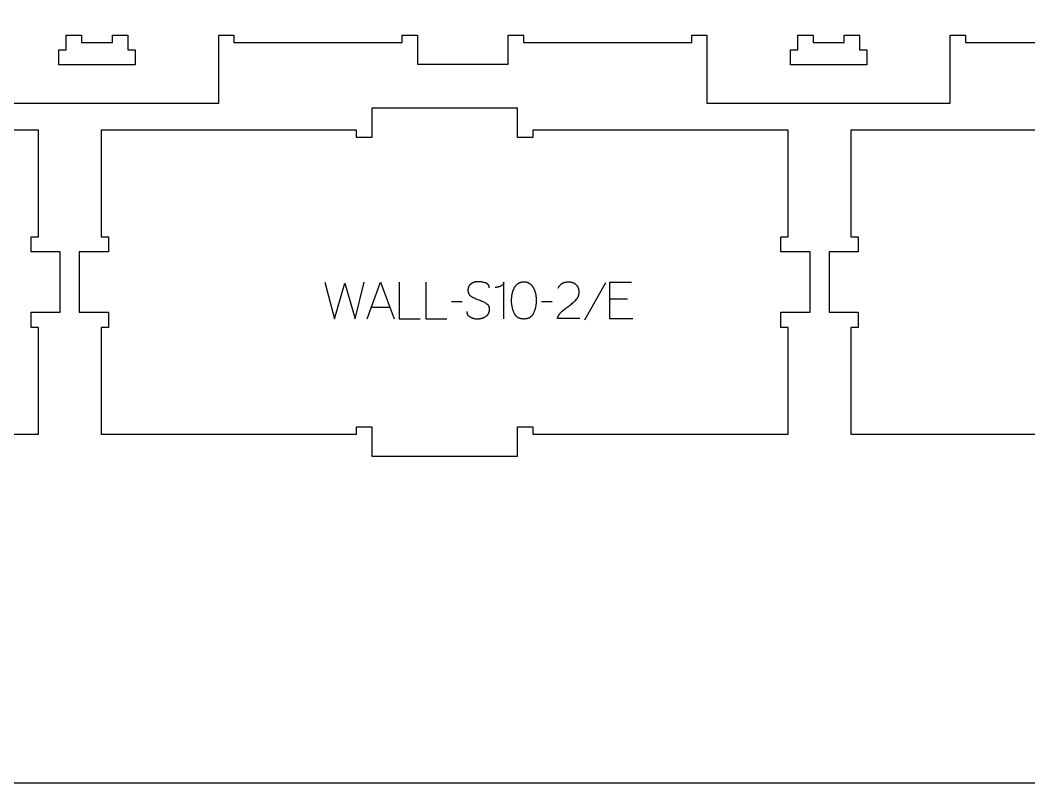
# Model space of a CAD drawing. Extents: x -17068 to -13885, y -10461 to -4867.
# Drawn here: x -15539 to -14712, y -8111 to -7486 of the extents above; entities that cross this region are included whole.
import ezdxf

# ---------------------------------------------------------------- set-up
doc = ezdxf.new("R2010")
doc.units = 0
for name, color, linetype in [('0_SHEET_SPRUCEPLY_2440X122', 1, 'CONTINUOUS'), ('1_ANYTOOL_1MMDEEP_LABELS_S', 2, 'CONTINUOUS'), ('3_ANYTOOL_CUTTHROUGH_INSID', 4, 'CONTINUOUS'), ('4_ANYTOOL_CUTTHROUGH_OUTSI', 5, 'CONTINUOUS')]:
    doc.layers.add(name, color=color, linetype=linetype)

msp = doc.modelspace()

# ---------------------------------------------------------------- linework, layer by layer
at = {"layer": '0_SHEET_SPRUCEPLY_2440X122'}
msp.add_lwpolyline([(-16696.52, -6891.21), (-16696.52, -8111.21), (-14256.52, -8111.21), (-14256.52, -6891.21)], close=True, dxfattribs=at)
at = {"layer": '1_ANYTOOL_1MMDEEP_LABELS_S'}
for points in [[(-15289.48, -7700.52), (-15281.77, -7730.52), (-15273.32, -7701.42), (-15264.84, -7730.52), (-15257.34, -7700.52)], [(-15254.77, -7730.52), (-15243.88, -7700.52), (-15232.82, -7730.52)], [(-15228.54, -7700.52), (-15228.54, -7730.52), (-15211.44, -7730.52)], [(-15206.72, -7700.52), (-15206.72, -7730.52), (-15189.62, -7730.52)], [(-15154.74, -7705.1), (-15154.74, -7704.91), (-15154.75, -7704.82), (-15154.75, -7704.73), (-15154.76, -7704.64), (-15154.77, -7704.55), (-15154.78, -7704.46), (-15154.79, -7704.37), (-15154.8, -7704.29), (-15154.82, -7704.2), (-15154.84, -7704.12), (-15154.85, -7704.03), (-15154.87, -7703.95), (-15154.9, -7703.87), (-15154.92, -7703.79), (-15154.94, -7703.71), (-15154.97, -7703.63), (-15155, -7703.56), (-15155.03, -7703.48), (-15155.06, -7703.41), (-15155.09, -7703.33), (-15155.13, -7703.26), (-15155.16, -7703.19), (-15155.2, -7703.11), (-15155.24, -7703.04), (-15155.28, -7702.98), (-15155.32, -7702.91), (-15155.37, -7702.84), (-15155.41, -7702.78), (-15155.46, -7702.71), (-15155.51, -7702.65), (-15155.56, -7702.58), (-15155.61, -7702.52), (-15155.66, -7702.46), (-15155.72, -7702.4), (-15155.78, -7702.34), (-15155.83, -7702.29), (-15155.89, -7702.23), (-15155.96, -7702.17), (-15156.02, -7702.12), (-15156.08, -7702.06), (-15156.15, -7702.01), (-15156.22, -7701.96), (-15156.29, -7701.91), (-15156.36, -7701.86), (-15156.43, -7701.81), (-15156.51, -7701.77), (-15156.58, -7701.72), (-15156.66, -7701.67), (-15156.74, -7701.63), (-15156.82, -7701.59), (-15156.9, -7701.54), (-15157.07, -7701.46), (-15157.25, -7701.38), (-15157.43, -7701.31), (-15157.62, -7701.24), (-15157.82, -7701.18), (-15158.02, -7701.12), (-15158.83, -7700.9), (-15159.63, -7700.7), (-15160.41, -7700.54), (-15161.18, -7700.41), (-15161.56, -7700.35), (-15161.94, -7700.31), (-15162.31, -7700.27), (-15162.68, -7700.23), (-15163.05, -7700.21), (-15163.41, -7700.19), (-15163.77, -7700.18), (-15164.12, -7700.17), (-15164.32, -7700.17), (-15164.51, -7700.18), (-15164.71, -7700.19), (-15164.9, -7700.2), (-15165.09, -7700.22), (-15165.28, -7700.24), (-15165.46, -7700.26), (-15165.65, -7700.29), (-15165.83, -7700.32), (-15166.02, -7700.35), (-15166.2, -7700.39), (-15166.38, -7700.43), (-15166.56, -7700.47), (-15166.74, -7700.52), (-15166.92, -7700.57), (-15167.09, -7700.63), (-15167.27, -7700.69), (-15167.44, -7700.75), (-15167.61, -7700.82), (-15167.78, -7700.88), (-15167.95, -7700.96), (-15168.12, -7701.03), (-15168.29, -7701.11), (-15168.46, -7701.2), (-15168.62, -7701.28), (-15168.78, -7701.38), (-15168.95, -7701.47), (-15169.11, -7701.57), (-15169.27, -7701.67), (-15169.43, -7701.77), (-15169.58, -7701.88), (-15169.74, -7701.99), (-15169.89, -7702.11), (-15170.04, -7702.23), (-15170.18, -7702.35), (-15170.32, -7702.47), (-15170.46, -7702.6), (-15170.58, -7702.73), (-15170.71, -7702.87), (-15170.83, -7703), (-15170.94, -7703.14), (-15171.05, -7703.29), (-15171.15, -7703.43), (-15171.25, -7703.58), (-15171.35, -7703.73), (-15171.44, -7703.89), (-15171.52, -7704.05), (-15171.6, -7704.21), (-15171.68, -7704.37), (-15171.75, -7704.54), (-15171.81, -7704.71), (-15171.88, -7704.88), (-15171.93, -7705.06), (-15171.98, -7705.24), (-15172.03, -7705.42), (-15172.07, -7705.61), (-15172.11, -7705.8), (-15172.14, -7705.99), (-15172.16, -7706.18), (-15172.19, -7706.38), (-15172.2, -7706.58), (-15172.22, -7706.78), (-15172.22, -7706.99), (-15172.22, -7707.2), (-15172.22, -7707.42), (-15172.21, -7707.63), (-15172.2, -7707.84), (-15172.18, -7708.04), (-15172.16, -7708.24), (-15172.13, -7708.44), (-15172.09, -7708.63), (-15172.05, -7708.82), (-15172, -7709.01), (-15171.95, -7709.19), (-15171.89, -7709.37), (-15171.83, -7709.54), (-15171.79, -7709.63), (-15171.76, -7709.71), (-15171.72, -7709.8), (-15171.68, -7709.88), (-15171.64, -7709.96), (-15171.6, -7710.04), (-15171.56, -7710.12), (-15171.52, -7710.2), (-15171.47, -7710.28), (-15171.43, -7710.36), (-15171.38, -7710.43), (-15171.33, -7710.51), (-15171.28, -7710.59), (-15171.23, -7710.66), (-15171.17, -7710.73), (-15171.12, -7710.8), (-15171.06, -7710.88), (-15171.01, -7710.95), (-15170.95, -7711.02), (-15170.89, -7711.08), (-15170.83, -7711.15), (-15170.76, -7711.22), (-15170.7, -7711.28), (-15170.63, -7711.35), (-15170.5, -7711.47), (-15170.36, -7711.6), (-15170.21, -7711.72), (-15170.06, -7711.83), (-15169.9, -7711.94), (-15169.74, -7712.05), (-15169.57, -7712.16), (-15169.4, -7712.26), (-15168.68, -7712.65), (-15167.95, -7713.03), (-15167.2, -7713.4), (-15166.44, -7713.75), (-15165.66, -7714.1), (-15164.86, -7714.43), (-15164.05, -7714.75), (-15163.22, -7715.07), (-15162.4, -7715.38), (-15161.59, -7715.71), (-15160.81, -7716.05), (-15160.04, -7716.41), (-15159.3, -7716.79), (-15158.57, -7717.18), (-15157.87, -7717.58), (-15157.18, -7718), (-15157.02, -7718.11), (-15156.86, -7718.22), (-15156.7, -7718.34), (-15156.63, -7718.4), (-15156.55, -7718.46), (-15156.48, -7718.52), (-15156.41, -7718.59), (-15156.34, -7718.65), (-15156.27, -7718.72), (-15156.21, -7718.78), (-15156.14, -7718.85), (-15156.08, -7718.92), (-15156.02, -7718.98), (-15155.96, -7719.05), (-15155.9, -7719.13), (-15155.84, -7719.2), (-15155.79, -7719.27), (-15155.73, -7719.34), (-15155.68, -7719.42), (-15155.63, -7719.49), (-15155.58, -7719.57), (-15155.53, -7719.65), (-15155.48, -7719.73), (-15155.44, -7719.81), (-15155.39, -7719.89), (-15155.35, -7719.97), (-15155.31, -7720.05), (-15155.27, -7720.14), (-15155.23, -7720.22), (-15155.2, -7720.31), (-15155.16, -7720.39), (-15155.13, -7720.48), (-15155.09, -7720.57), (-15155.06, -7720.66), (-15155.03, -7720.75), (-15155.01, -7720.84), (-15154.98, -7720.93), (-15154.93, -7721.12), (-15154.89, -7721.31), (-15154.85, -7721.51), (-15154.82, -7721.71), (-15154.79, -7721.91), (-15154.77, -7722.12), (-15154.76, -7722.33), (-15154.75, -7722.54), (-15154.75, -7722.76), (-15154.76, -7722.99), (-15154.77, -7723.21), (-15154.78, -7723.44), (-15154.8, -7723.68), (-15154.83, -7723.9), (-15154.86, -7724.13), (-15154.9, -7724.35), (-15154.94, -7724.56), (-15154.98, -7724.78), (-15155.04, -7724.98), (-15155.09, -7725.19), (-15155.15, -7725.39), (-15155.22, -7725.59), (-15155.29, -7725.78), (-15155.37, -7725.97), (-15155.45, -7726.16), (-15155.54, -7726.34), (-15155.63, -7726.52), (-15155.72, -7726.7), (-15155.83, -7726.87), (-15155.93, -7727.04), (-15156.04, -7727.2), (-15156.16, -7727.36), (-15156.28, -7727.52), (-15156.41, -7727.67), (-15156.54, -7727.82), (-15156.68, -7727.96), (-15156.82, -7728.11), (-15156.97, -7728.24), (-15157.12, -7728.38), (-15157.28, -7728.51), (-15157.44, -7728.64), (-15157.6, -7728.76), (-15157.78, -7728.88), (-15157.95, -7728.99), (-15158.31, -7729.22), (-15158.68, -7729.42), (-15159.05, -7729.62), (-15159.42, -7729.79), (-15159.79, -7729.96), (-15160.17, -7730.11), (-15160.36, -7730.18), (-15160.55, -7730.25), (-15160.74, -7730.31), (-15160.94, -7730.37), (-15161.13, -7730.43), (-15161.33, -7730.48), (-15161.52, -7730.53), (-15161.72, -7730.58), (-15161.92, -7730.62), (-15162.11, -7730.66), (-15162.31, -7730.69), (-15162.51, -7730.73), (-15162.71, -7730.76), (-15162.92, -7730.78), (-15163.32, -7730.82), (-15163.73, -7730.85), (-15164.15, -7730.86), (-15164.56, -7730.86), (-15164.97, -7730.84), (-15165.37, -7730.82), (-15165.77, -7730.78), (-15166.17, -7730.73), (-15166.56, -7730.66), (-15166.94, -7730.58), (-15167.32, -7730.49), (-15167.7, -7730.39), (-15168.07, -7730.28), (-15168.44, -7730.15), (-15168.8, -7730.01), (-15169.16, -7729.85), (-15169.52, -7729.69), (-15169.87, -7729.51), (-15170.21, -7729.32), (-15170.38, -7729.22), (-15170.54, -7729.11), (-15170.7, -7729.01), (-15170.85, -7728.9), (-15171, -7728.78), (-15171.14, -7728.67), (-15171.28, -7728.55), (-15171.41, -7728.43), (-15171.54, -7728.31), (-15171.66, -7728.18), (-15171.77, -7728.05), (-15171.88, -7727.92), (-15171.93, -7727.85), (-15171.99, -7727.78), (-15172.04, -7727.71), (-15172.09, -7727.64), (-15172.13, -7727.57), (-15172.18, -7727.5), (-15172.22, -7727.43), (-15172.27, -7727.36), (-15172.31, -7727.28), (-15172.35, -7727.21), (-15172.39, -7727.13), (-15172.43, -7727.06), (-15172.47, -7726.98), (-15172.5, -7726.9), (-15172.53, -7726.83), (-15172.57, -7726.75), (-15172.6, -7726.67), (-15172.63, -7726.59), (-15172.66, -7726.51), (-15172.69, -7726.43), (-15172.74, -7726.26), (-15172.78, -7726.09), (-15172.82, -7725.92), (-15172.86, -7725.75), (-15172.89, -7725.57), (-15172.91, -7725.39), (-15172.93, -7725.21), (-15172.94, -7725.02), (-15172.95, -7724.84), (-15172.95, -7724.64)], [(-15142.87, -7730.52), (-15142.87, -7700.47), (-15142.89, -7700.62), (-15142.91, -7700.77), (-15142.94, -7700.92), (-15142.97, -7701.06), (-15143.01, -7701.2), (-15143.05, -7701.34), (-15143.1, -7701.47), (-15143.14, -7701.6), (-15143.2, -7701.73), (-15143.25, -7701.86), (-15143.28, -7701.92), (-15143.31, -7701.98), (-15143.34, -7702.04), (-15143.38, -7702.1), (-15143.41, -7702.16), (-15143.44, -7702.21), (-15143.48, -7702.27), (-15143.52, -7702.33), (-15143.55, -7702.38), (-15143.59, -7702.44), (-15143.63, -7702.49), (-15143.67, -7702.55), (-15143.71, -7702.6), (-15143.75, -7702.65), (-15143.8, -7702.7), (-15143.84, -7702.75), (-15143.89, -7702.8), (-15143.93, -7702.85), (-15143.98, -7702.9), (-15144.03, -7702.95), (-15144.08, -7703), (-15144.13, -7703.04), (-15144.23, -7703.13), (-15144.34, -7703.22), (-15144.45, -7703.31), (-15144.57, -7703.39), (-15144.68, -7703.47), (-15144.81, -7703.54), (-15144.93, -7703.62), (-15145.07, -7703.69), (-15145.2, -7703.75), (-15145.34, -7703.82), (-15145.48, -7703.88), (-15145.77, -7704), (-15146.06, -7704.11), (-15146.34, -7704.21), (-15146.62, -7704.3), (-15146.9, -7704.39), (-15147.18, -7704.47), (-15147.46, -7704.54), (-15147.73, -7704.6), (-15148, -7704.66), (-15148.27, -7704.71), (-15148.54, -7704.75), (-15148.81, -7704.78), (-15149.07, -7704.81), (-15149.34, -7704.83), (-15149.6, -7704.84), (-15149.85, -7704.84)], [(-15080.55, -7730.47), (-15098.85, -7730.43), (-15098.71, -7729.97), (-15098.63, -7729.75), (-15098.55, -7729.53), (-15098.46, -7729.31), (-15098.37, -7729.09), (-15098.28, -7728.88), (-15098.18, -7728.66), (-15098.08, -7728.45), (-15097.98, -7728.25), (-15097.87, -7728.04), (-15097.76, -7727.84), (-15097.65, -7727.64), (-15097.53, -7727.44), (-15097.41, -7727.24), (-15097.28, -7727.05), (-15097.16, -7726.86), (-15097.02, -7726.67), (-15096.89, -7726.48), (-15096.75, -7726.3), (-15096.61, -7726.12), (-15096.46, -7725.94), (-15096.31, -7725.76), (-15096.16, -7725.59), (-15096, -7725.42), (-15095.84, -7725.25), (-15095.68, -7725.08), (-15095.51, -7724.92), (-15095.34, -7724.75), (-15095.16, -7724.59), (-15094.8, -7724.28), (-15093.33, -7723.06), (-15091.84, -7721.87), (-15090.33, -7720.72), (-15088.8, -7719.59), (-15088.05, -7719.03), (-15087.32, -7718.46), (-15086.6, -7717.88), (-15085.92, -7717.29), (-15085.25, -7716.7), (-15084.6, -7716.1), (-15083.98, -7715.49), (-15083.38, -7714.87), (-15083.24, -7714.72), (-15083.1, -7714.56), (-15082.96, -7714.4), (-15082.83, -7714.23), (-15082.7, -7714.07), (-15082.58, -7713.9), (-15082.46, -7713.73), (-15082.35, -7713.56), (-15082.24, -7713.38), (-15082.14, -7713.21), (-15082.04, -7713.03), (-15081.95, -7712.85), (-15081.86, -7712.66), (-15081.77, -7712.48), (-15081.69, -7712.29), (-15081.61, -7712.1), (-15081.54, -7711.91), (-15081.48, -7711.71), (-15081.41, -7711.51), (-15081.36, -7711.31), (-15081.3, -7711.11), (-15081.26, -7710.91), (-15081.21, -7710.7), (-15081.17, -7710.49), (-15081.14, -7710.28), (-15081.11, -7710.07), (-15081.08, -7709.85), (-15081.06, -7709.64), (-15081.05, -7709.42), (-15081.03, -7709.2), (-15081.03, -7708.97), (-15081.02, -7708.74), (-15081.03, -7708.49), (-15081.03, -7708.25), (-15081.05, -7708.01), (-15081.06, -7707.77), (-15081.09, -7707.53), (-15081.11, -7707.3), (-15081.15, -7707.07), (-15081.18, -7706.85), (-15081.22, -7706.63), (-15081.27, -7706.42), (-15081.32, -7706.2), (-15081.38, -7705.99), (-15081.44, -7705.79), (-15081.51, -7705.59), (-15081.58, -7705.39), (-15081.66, -7705.2), (-15081.74, -7705.01), (-15081.82, -7704.82), (-15081.92, -7704.64), (-15082.01, -7704.46), (-15082.11, -7704.29), (-15082.22, -7704.12), (-15082.33, -7703.95), (-15082.45, -7703.79), (-15082.57, -7703.63), (-15082.69, -7703.47), (-15082.83, -7703.32), (-15082.96, -7703.17), (-15083.1, -7703.03), (-15083.25, -7702.89), (-15083.4, -7702.75), (-15083.55, -7702.62), (-15083.71, -7702.49), (-15083.87, -7702.36), (-15084.04, -7702.24), (-15084.21, -7702.12), (-15084.38, -7702.01), (-15084.55, -7701.9), (-15084.72, -7701.8), (-15084.9, -7701.7), (-15085.08, -7701.6), (-15085.26, -7701.51), (-15085.45, -7701.42), (-15085.64, -7701.34), (-15085.83, -7701.26), (-15086.02, -7701.18), (-15086.22, -7701.11), (-15086.41, -7701.04), (-15086.62, -7700.98), (-15086.82, -7700.92), (-15087.02, -7700.86), (-15087.23, -7700.81), (-15087.44, -7700.76), (-15087.66, -7700.72), (-15087.87, -7700.68), (-15088.09, -7700.65), (-15088.32, -7700.62), (-15088.54, -7700.59), (-15088.77, -7700.57), (-15089, -7700.55), (-15089.23, -7700.53), (-15089.46, -7700.52), (-15089.94, -7700.52), (-15090.31, -7700.52), (-15090.67, -7700.54), (-15091.02, -7700.56), (-15091.37, -7700.6), (-15091.71, -7700.64), (-15092.04, -7700.7), (-15092.37, -7700.76), (-15092.69, -7700.83), (-15093, -7700.92), (-15093.16, -7700.97), (-15093.31, -7701.01), (-15093.46, -7701.07), (-15093.61, -7701.12), (-15093.76, -7701.17), (-15093.9, -7701.23), (-15094.05, -7701.29), (-15094.19, -7701.36), (-15094.33, -7701.42), (-15094.47, -7701.49), (-15094.61, -7701.56), (-15094.75, -7701.64), (-15094.88, -7701.71), (-15095.02, -7701.79), (-15095.15, -7701.87), (-15095.28, -7701.96), (-15095.41, -7702.04), (-15095.54, -7702.13), (-15095.66, -7702.22), (-15095.78, -7702.31), (-15095.91, -7702.41), (-15096.03, -7702.51), (-15096.14, -7702.61), (-15096.26, -7702.71), (-15096.38, -7702.82), (-15096.49, -7702.93), (-15096.6, -7703.04), (-15096.71, -7703.15), (-15096.82, -7703.27), (-15096.93, -7703.38), (-15097.04, -7703.51), (-15097.14, -7703.63), (-15097.34, -7703.88), (-15097.54, -7704.15), (-15097.73, -7704.42), (-15097.91, -7704.7), (-15098.09, -7705), (-15098.26, -7705.3), (-15098.42, -7705.62)], [(-15059.34, -7700.99), (-15076.52, -7731.76)], [(-15036.97, -7730.52), (-15055.91, -7730.52), (-15055.91, -7700.52), (-15038.08, -7700.52)], [(-15176.98, -7716.63), (-15185.77, -7716.72)], [(-15103.14, -7716.63), (-15111.92, -7716.72)], [(-15041.25, -7714.44), (-15055.91, -7714.44)], [(-15251.3, -7720.96), (-15236.38, -7720.96)]]:
    msp.add_lwpolyline(points, dxfattribs=at)
msp.add_lwpolyline([(-15126.37, -7700.26), (-15126, -7700.26), (-15125.63, -7700.28), (-15125.46, -7700.3), (-15125.28, -7700.31), (-15125.1, -7700.33), (-15124.93, -7700.35), (-15124.76, -7700.38), (-15124.59, -7700.41), (-15124.43, -7700.44), (-15124.26, -7700.47), (-15124.1, -7700.51), (-15123.94, -7700.55), (-15123.78, -7700.59), (-15123.62, -7700.64), (-15123.47, -7700.69), (-15123.32, -7700.74), (-15123.17, -7700.8), (-15123.02, -7700.85), (-15122.87, -7700.91), (-15122.73, -7700.98), (-15122.59, -7701.04), (-15122.45, -7701.11), (-15122.31, -7701.19), (-15122.17, -7701.26), (-15122.04, -7701.34), (-15121.91, -7701.42), (-15121.77, -7701.51), (-15121.65, -7701.6), (-15121.52, -7701.69), (-15121.4, -7701.78), (-15121.15, -7701.97), (-15120.92, -7702.17), (-15120.69, -7702.38), (-15120.46, -7702.59), (-15120.24, -7702.81), (-15120.03, -7703.04), (-15119.83, -7703.27), (-15119.63, -7703.51), (-15119.44, -7703.75), (-15119.25, -7704), (-15119.07, -7704.26), (-15118.9, -7704.52), (-15118.73, -7704.79), (-15118.57, -7705.07), (-15118.42, -7705.35), (-15118.27, -7705.64), (-15118.13, -7705.93), (-15117.99, -7706.23), (-15117.86, -7706.53), (-15117.73, -7706.83), (-15117.61, -7707.14), (-15117.5, -7707.45), (-15117.39, -7707.76), (-15117.29, -7708.07), (-15117.19, -7708.39), (-15117.1, -7708.72), (-15117.01, -7709.04), (-15116.93, -7709.37), (-15116.85, -7709.7), (-15116.78, -7710.04), (-15116.66, -7710.72), (-15116.56, -7711.4), (-15116.46, -7712.07), (-15116.39, -7712.73), (-15116.32, -7713.38), (-15116.27, -7714.03), (-15116.24, -7714.66), (-15116.22, -7715.29), (-15116.21, -7715.9), (-15116.22, -7716.52), (-15116.24, -7717.13), (-15116.29, -7717.75), (-15116.34, -7718.37), (-15116.42, -7718.99), (-15116.51, -7719.6), (-15116.62, -7720.22), (-15116.74, -7720.84), (-15116.88, -7721.46), (-15117.04, -7722.08), (-15117.21, -7722.7), (-15117.4, -7723.32), (-15117.61, -7723.94), (-15117.83, -7724.56), (-15118.08, -7725.18), (-15118.33, -7725.8), (-15118.47, -7726.11), (-15118.61, -7726.4), (-15118.76, -7726.69), (-15118.84, -7726.83), (-15118.92, -7726.97), (-15119, -7727.1), (-15119.09, -7727.23), (-15119.17, -7727.36), (-15119.26, -7727.49), (-15119.35, -7727.62), (-15119.44, -7727.74), (-15119.53, -7727.86), (-15119.63, -7727.98), (-15119.73, -7728.09), (-15119.83, -7728.2), (-15119.93, -7728.32), (-15120.03, -7728.42), (-15120.13, -7728.53), (-15120.24, -7728.63), (-15120.35, -7728.73), (-15120.46, -7728.83), (-15120.57, -7728.93), (-15120.68, -7729.02), (-15120.8, -7729.11), (-15120.91, -7729.2), (-15121.03, -7729.29), (-15121.15, -7729.37), (-15121.28, -7729.45), (-15121.4, -7729.53), (-15121.53, -7729.61), (-15121.66, -7729.68), (-15121.79, -7729.75), (-15121.92, -7729.82), (-15122.05, -7729.89), (-15122.19, -7729.95), (-15122.33, -7730.01), (-15122.47, -7730.07), (-15122.61, -7730.13), (-15122.75, -7730.19), (-15122.89, -7730.24), (-15123.04, -7730.29), (-15123.19, -7730.34), (-15123.34, -7730.38), (-15123.49, -7730.42), (-15123.65, -7730.46), (-15123.96, -7730.54), (-15124.28, -7730.6), (-15124.61, -7730.65), (-15124.95, -7730.7), (-15125.29, -7730.73), (-15125.64, -7730.75), (-15126, -7730.77), (-15126.37, -7730.77), (-15126.73, -7730.77), (-15127.09, -7730.75), (-15127.44, -7730.73), (-15127.78, -7730.69), (-15128.11, -7730.65), (-15128.44, -7730.6), (-15128.76, -7730.53), (-15128.91, -7730.5), (-15129.07, -7730.46), (-15129.22, -7730.42), (-15129.37, -7730.38), (-15129.52, -7730.33), (-15129.67, -7730.28), (-15129.81, -7730.23), (-15129.96, -7730.18), (-15130.1, -7730.13), (-15130.24, -7730.07), (-15130.38, -7730.01), (-15130.52, -7729.95), (-15130.65, -7729.88), (-15130.78, -7729.81), (-15130.91, -7729.74), (-15131.04, -7729.67), (-15131.17, -7729.6), (-15131.3, -7729.52), (-15131.42, -7729.44), (-15131.54, -7729.36), (-15131.66, -7729.27), (-15131.78, -7729.19), (-15131.9, -7729.1), (-15132.01, -7729.01), (-15132.12, -7728.91), (-15132.23, -7728.81), (-15132.34, -7728.72), (-15132.45, -7728.61), (-15132.55, -7728.51), (-15132.66, -7728.4), (-15132.76, -7728.29), (-15132.86, -7728.18), (-15132.96, -7728.07), (-15133.05, -7727.95), (-15133.15, -7727.83), (-15133.24, -7727.71), (-15133.33, -7727.59), (-15133.42, -7727.46), (-15133.51, -7727.33), (-15133.59, -7727.2), (-15133.67, -7727.07), (-15133.76, -7726.93), (-15133.83, -7726.8), (-15133.91, -7726.65), (-15134.06, -7726.37), (-15134.2, -7726.07), (-15134.34, -7725.76), (-15134.59, -7725.13), (-15134.83, -7724.51), (-15135.05, -7723.88), (-15135.26, -7723.26), (-15135.45, -7722.64), (-15135.62, -7722.02), (-15135.77, -7721.4), (-15135.91, -7720.78), (-15136.04, -7720.16), (-15136.14, -7719.54), (-15136.23, -7718.93), (-15136.31, -7718.31), (-15136.37, -7717.7), (-15136.41, -7717.08), (-15136.43, -7716.47), (-15136.44, -7715.86), (-15136.43, -7715.24), (-15136.41, -7714.62), (-15136.38, -7713.98), (-15136.33, -7713.34), (-15136.26, -7712.69), (-15136.19, -7712.03), (-15136.09, -7711.35), (-15135.99, -7710.67), (-15135.93, -7710.33), (-15135.87, -7709.99), (-15135.8, -7709.66), (-15135.72, -7709.33), (-15135.64, -7709), (-15135.55, -7708.68), (-15135.46, -7708.36), (-15135.36, -7708.04), (-15135.26, -7707.72), (-15135.15, -7707.41), (-15135.04, -7707.1), (-15134.92, -7706.8), (-15134.79, -7706.5), (-15134.66, -7706.2), (-15134.52, -7705.91), (-15134.38, -7705.62), (-15134.23, -7705.33), (-15134.08, -7705.05), (-15133.92, -7704.78), (-15133.75, -7704.51), (-15133.58, -7704.25), (-15133.4, -7703.99), (-15133.22, -7703.74), (-15133.03, -7703.5), (-15132.83, -7703.26), (-15132.63, -7703.03), (-15132.42, -7702.81), (-15132.2, -7702.59), (-15131.98, -7702.38), (-15131.75, -7702.17), (-15131.52, -7701.97), (-15131.27, -7701.78), (-15131.15, -7701.69), (-15131.03, -7701.6), (-15130.9, -7701.51), (-15130.77, -7701.42), (-15130.64, -7701.34), (-15130.51, -7701.26), (-15130.37, -7701.19), (-15130.24, -7701.11), (-15130.1, -7701.04), (-15129.96, -7700.98), (-15129.82, -7700.91), (-15129.67, -7700.85), (-15129.52, -7700.8), (-15129.38, -7700.74), (-15129.23, -7700.69), (-15129.07, -7700.64), (-15128.92, -7700.59), (-15128.76, -7700.55), (-15128.6, -7700.51), (-15128.44, -7700.47), (-15128.28, -7700.44), (-15128.12, -7700.41), (-15127.95, -7700.38), (-15127.78, -7700.35), (-15127.61, -7700.33), (-15127.44, -7700.31), (-15127.27, -7700.3), (-15127.09, -7700.28), (-15126.73, -7700.26)], close=True, dxfattribs=at)
at = {"layer": '3_ANYTOOL_CUTTHROUGH_INSID', "color": 4}
for points in [[(-15463.66, -7503.85), (-15463.66, -7497.85), (-15451.16, -7497.85), (-15451.16, -7509.85), (-15445.16, -7509.85), (-15445.16, -7522.35), (-15507.66, -7522.35), (-15507.66, -7509.85), (-15501.66, -7509.85), (-15501.66, -7497.85), (-15489.16, -7497.85), (-15489.16, -7503.85)], [(-14863.66, -7503.85), (-14863.66, -7497.85), (-14851.16, -7497.85), (-14851.16, -7509.85), (-14845.16, -7509.85), (-14845.16, -7522.35), (-14907.66, -7522.35), (-14907.66, -7509.85), (-14901.66, -7509.85), (-14901.66, -7497.85), (-14889.16, -7497.85), (-14889.16, -7503.85)]]:
    msp.add_lwpolyline(points, close=True, dxfattribs=at)
at = {"layer": '4_ANYTOOL_CUTTHROUGH_OUTSI', "color": 5}
for points in [[(-15576.16, -7553.85), (-15376.66, -7553.85), (-15376.66, -7497.85), (-15364.16, -7497.85), (-15364.16, -7503.85), (-15326.41, -7503.85), (-15226.16, -7503.85), (-15226.16, -7497.85), (-15213.66, -7497.85), (-15213.66, -7521.85), (-15139.16, -7521.85), (-15139.16, -7497.85), (-15126.66, -7497.85), (-15126.66, -7503.85), (-15026.41, -7503.85), (-14988.66, -7503.85), (-14988.66, -7497.85), (-14976.16, -7497.85), (-14976.16, -7553.85), (-14776.66, -7553.85), (-14776.66, -7497.85), (-14764.16, -7497.85), (-14764.16, -7503.85), (-14626.16, -7503.85)], [(-15734.06, -7825.27), (-15524.56, -7825.27), (-15524.56, -7737.77), (-15530.56, -7737.77), (-15530.56, -7725.27), (-15506.56, -7725.27), (-15506.56, -7675.77), (-15530.56, -7675.77), (-15530.56, -7663.27), (-15524.56, -7663.27), (-15524.56, -7575.77), (-15734.06, -7575.77)], [(-14648.56, -7575.77), (-14858.06, -7575.77), (-14858.06, -7663.27), (-14852.06, -7663.27), (-14852.06, -7675.77), (-14876.06, -7675.77), (-14876.06, -7725.27), (-14852.06, -7725.27), (-14852.06, -7737.77), (-14858.06, -7737.77), (-14858.06, -7825.27), (-14648.56, -7825.27)]]:
    msp.add_lwpolyline(points, dxfattribs=at)
msp.add_lwpolyline([(-15263.56, -7575.77), (-15473.06, -7575.77), (-15473.06, -7663.27), (-15467.06, -7663.27), (-15467.06, -7675.77), (-15491.06, -7675.77), (-15491.06, -7725.27), (-15467.06, -7725.27), (-15467.06, -7737.77), (-15473.06, -7737.77), (-15473.06, -7825.27), (-15263.56, -7825.27), (-15263.56, -7819.27), (-15251.06, -7819.27), (-15251.06, -7843.27), (-15131.56, -7843.27), (-15131.56, -7819.27), (-15119.06, -7819.27), (-15119.06, -7825.27), (-14909.56, -7825.27), (-14909.56, -7737.77), (-14915.56, -7737.77), (-14915.56, -7725.27), (-14891.56, -7725.27), (-14891.56, -7675.77), (-14915.56, -7675.77), (-14915.56, -7663.27), (-14909.56, -7663.27), (-14909.56, -7575.77), (-15119.06, -7575.77), (-15119.06, -7581.77), (-15131.56, -7581.77), (-15131.56, -7557.77), (-15251.06, -7557.77), (-15251.06, -7581.77), (-15263.56, -7581.77)], close=True, dxfattribs=at)

doc.saveas('drawing.dxf')
